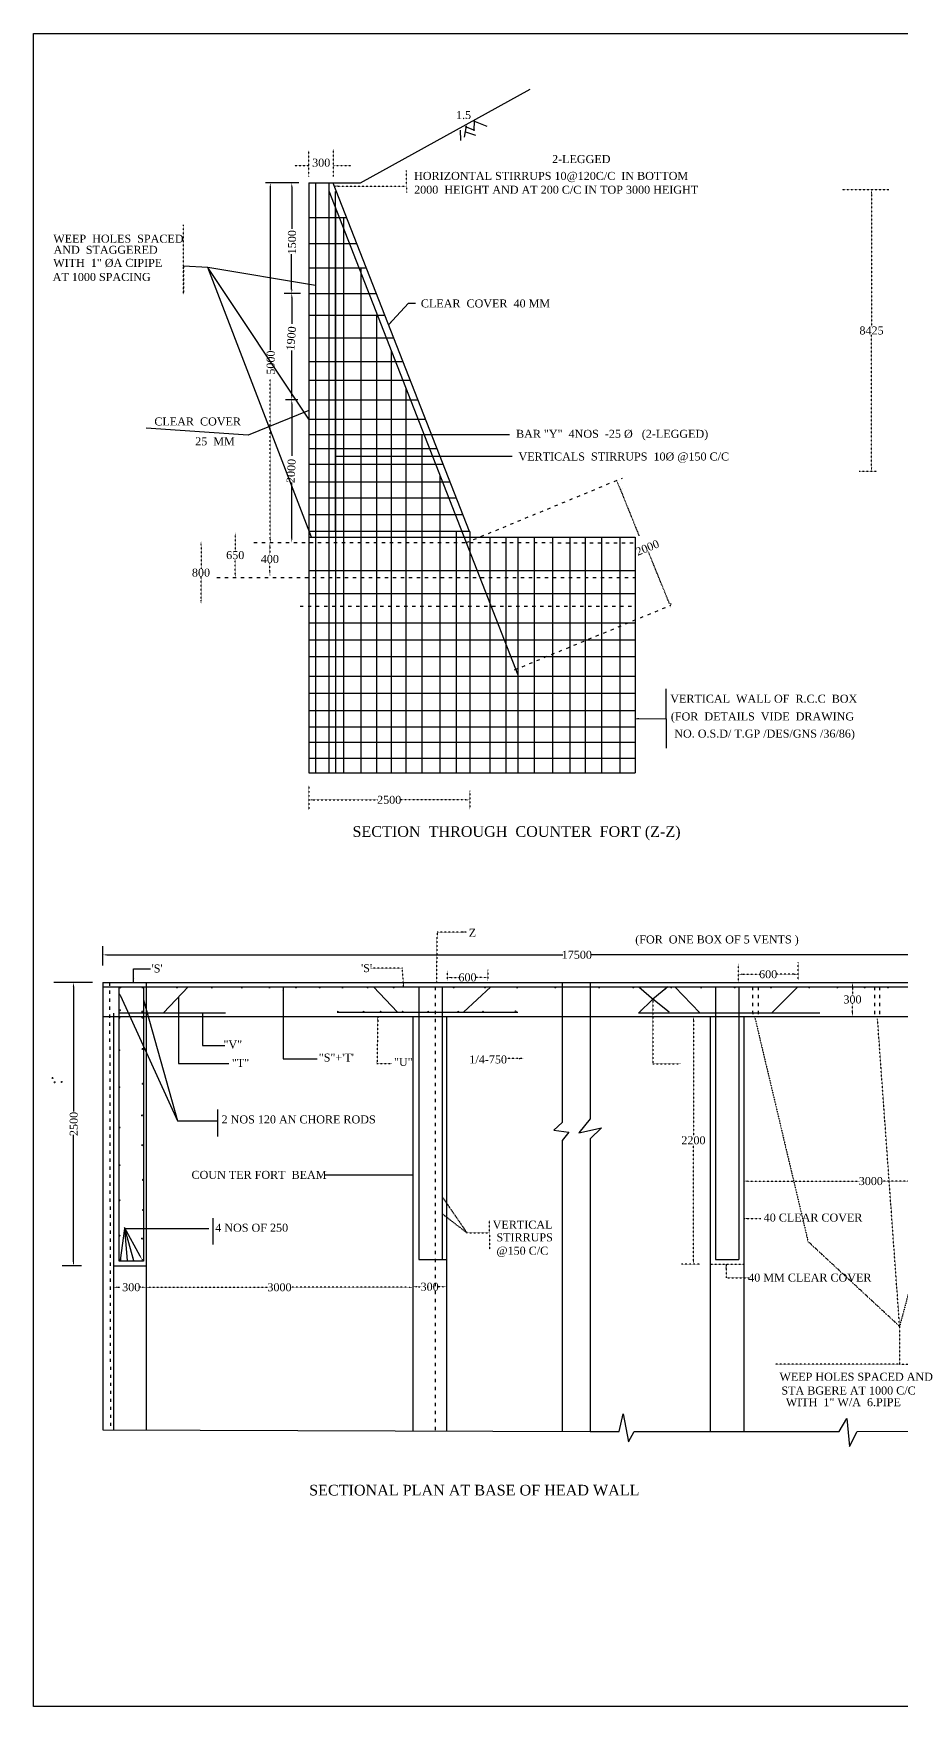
# Model space of a CAD drawing. Header units: millimetres. Extents: x 3362 to 91436, y -1719 to 61033.
# Drawn here: x 3362 to 35908, y -1686 to 61033 of the extents above; entities that cross this region are included whole.
import ezdxf

# ---------------------------------------------------------------- set-up
doc = ezdxf.new("R2010")
doc.units = ezdxf.units.MM
doc.header["$MEASUREMENT"] = 0
doc.linetypes.add('ACAD_ISO03W100', pattern=[30, 12, -18])
for name, color, linetype in [('DIM', 5, 'Continuous'), ('DWG.LINE', 10, 'Continuous'), ('HATCH', 2, 'Continuous'), ('TEXT', 7, 'Continuous')]:
    doc.layers.add(name, color=color, linetype=linetype)
doc.layers.add('DO LINE', color=3, linetype='Continuous', plot=False)
doc.styles.get("Standard").update_dxf_attribs({"font": 'TIMES.TTF', "height": 300})
doc.dimstyles.get("Standard").update_dxf_attribs({"dimtxt": 300, "dimasz": 150, "dimexe": 0.18, "dimexo": 0.0625, "dimgap": 0.09, "dimtad": 0, "dimtih": 1, "dimtoh": 1, "dimdec": 0, "dimzin": 0, "dimdsep": 46, "dimtxsty": 'Standard', "dimcen": 300, "dimclre": 256, "dimclrt": 4, "dimadec": 0, "dimazin": 0, "dimtfac": 1, "dimtdec": 0, "dimtofl": 0, "dimtmove": 0, "dimatfit": 3, "dimfxl": 5, "dimfxlon": 1, "dimtolj": 1, "dimtzin": 0, "dimarcsym": 0})

# ---------------------------------------------------------------- blocks, each defined once
blk = doc.blocks.new('*D4')
at = {"layer": 'Defpoints', "color": 0, "linetype": 'ACAD_ISO03W100', "ltscale": 0.2}
for p in [(12242, 41932), (12226, 40725), (12242, 40725)]:
    blk.add_point(p, dxfattribs=at)
at = {"layer": 'DIM', "lineweight": -2, "ltscale": 0.2}
blk.add_line((12231, 41932), (12226, 41932), dxfattribs=at)
at = {"layer": 'DIM', "color": 0, "linetype": 'ACAD_ISO03W100', "lineweight": -2, "ltscale": 0.2}
for p, q in [((12226, 41782), (12226, 41482)), ((12226, 40875), (12226, 41176))]:
    blk.add_line(p, q, dxfattribs=at)
at = {"layer": 'DIM', "linetype": 'ACAD_ISO03W100', "lineweight": -2, "ltscale": 0.2}
blk.add_line((12231, 40725), (12226, 40725), dxfattribs=at)
at = {"layer": 'DIM', "color": 0, "linetype": 'ACAD_ISO03W100', "ltscale": 0.2}
for points in [[(12201, 41782), (12251, 41782), (12226, 41932)], [(12201, 40875), (12251, 40875), (12226, 40725)]]:
    blk.add_solid(points, dxfattribs=at)
at = {"layer": 'DIM', "color": 4, "linetype": 'ACAD_ISO03W100', "ltscale": 0.2, "insert": (12226, 41329), "char_height": 300, "attachment_point": 5}
blk.add_mtext('\\A1;400', dxfattribs=at)
blk = doc.blocks.new('*D5')
at = {"layer": 'Defpoints', "color": 0, "linetype": 'ACAD_ISO03W100', "ltscale": 0.2}
for p in [(10928, 42309), (10928, 42309), (10928, 40643)]:
    blk.add_point(p, dxfattribs=at)
at = {"layer": 'DIM', "linetype": 'ACAD_ISO03W100', "lineweight": -2, "ltscale": 0.2}
blk.add_line((10928, 42309), (10928, 42309), dxfattribs=at)
at = {"layer": 'DIM', "color": 0, "linetype": 'ACAD_ISO03W100', "lineweight": -2, "ltscale": 0.2}
for p, q in [((10928, 42159), (10928, 41629)), ((10928, 40793), (10928, 41323))]:
    blk.add_line(p, q, dxfattribs=at)
at = {"layer": 'DIM', "lineweight": -2, "ltscale": 0.2}
blk.add_line((10928, 40643), (10928, 40643), dxfattribs=at)
at = {"layer": 'DIM', "color": 0, "linetype": 'ACAD_ISO03W100', "ltscale": 0.2}
for points in [[(10903, 42159), (10953, 42159), (10928, 42309)], [(10903, 40793), (10953, 40793), (10928, 40643)]]:
    blk.add_solid(points, dxfattribs=at)
at = {"layer": 'DIM', "color": 4, "linetype": 'ACAD_ISO03W100', "ltscale": 0.2, "insert": (10928, 41476), "char_height": 300, "attachment_point": 5}
blk.add_mtext('\\A1;650', dxfattribs=at)
blk = doc.blocks.new('*D6')
at = {"layer": 'Defpoints', "color": 0, "linetype": 'ACAD_ISO03W100', "ltscale": 0.2}
for p in [(9697, 41991), (9644, 39647), (9697, 39647)]:
    blk.add_point(p, dxfattribs=at)
at = {"layer": 'DIM', "lineweight": -2, "ltscale": 0.2}
blk.add_line((9649, 41991), (9644, 41991), dxfattribs=at)
at = {"layer": 'DIM', "color": 0, "linetype": 'ACAD_ISO03W100', "lineweight": -2, "ltscale": 0.2}
for p, q in [((9644, 41841), (9644, 40972)), ((9644, 39797), (9644, 40666))]:
    blk.add_line(p, q, dxfattribs=at)
at = {"layer": 'DIM', "linetype": 'ACAD_ISO03W100', "lineweight": -2, "ltscale": 0.2}
blk.add_line((9649, 39647), (9644, 39647), dxfattribs=at)
at = {"layer": 'DIM', "color": 0, "linetype": 'ACAD_ISO03W100', "ltscale": 0.2}
for points in [[(9619, 41841), (9669, 41841), (9644, 41991)], [(9619, 39797), (9669, 39797), (9644, 39647)]]:
    blk.add_solid(points, dxfattribs=at)
at = {"layer": 'DIM', "color": 4, "linetype": 'ACAD_ISO03W100', "ltscale": 0.2, "insert": (9644, 40819), "char_height": 300, "attachment_point": 5}
blk.add_mtext('\\A1;800', dxfattribs=at)
blk = doc.blocks.new('*D7')
at = {"layer": 'Defpoints', "color": 0, "linetype": 'ACAD_ISO03W100', "ltscale": 0.2}
for p in [(13681, 32344), (19718, 32302), (19718, 32302)]:
    blk.add_point(p, dxfattribs=at)
at = {"layer": 'DIM', "lineweight": -2, "ltscale": 0.2}
blk.add_line((13681, 32307), (13681, 32301), dxfattribs=at)
at = {"layer": 'DIM', "color": 0, "linetype": 'ACAD_ISO03W100', "lineweight": -2, "ltscale": 0.2}
for p, q in [((13831, 32302), (16269, 32302)), ((19568, 32302), (17130, 32302))]:
    blk.add_line(p, q, dxfattribs=at)
at = {"layer": 'DIM', "linetype": 'ACAD_ISO03W100', "lineweight": -2, "ltscale": 0.2}
blk.add_line((19718, 32302), (19718, 32302), dxfattribs=at)
at = {"layer": 'DIM', "color": 0, "linetype": 'ACAD_ISO03W100', "ltscale": 0.2}
for points in [[(13831, 32327), (13831, 32277), (13681, 32302)], [(19568, 32327), (19568, 32277), (19718, 32302)]]:
    blk.add_solid(points, dxfattribs=at)
at = {"layer": 'DIM', "color": 4, "linetype": 'ACAD_ISO03W100', "ltscale": 0.2, "insert": (16699, 32302), "char_height": 300, "attachment_point": 5}
blk.add_mtext('\\A1;2500', dxfattribs=at)
blk = doc.blocks.new('*D8')
at = {"layer": 'Defpoints', "color": 0, "linetype": 'ACAD_ISO03W100', "ltscale": 0.2}
for p in [(34707, 55176), (34783, 55176), (34738, 44615)]:
    blk.add_point(p, dxfattribs=at)
at = {"layer": 'DIM', "linetype": 'ACAD_ISO03W100', "lineweight": -2, "ltscale": 0.2}
blk.add_line((34778, 55176), (34783, 55176), dxfattribs=at)
at = {"layer": 'DIM', "color": 0, "linetype": 'ACAD_ISO03W100', "lineweight": -2, "ltscale": 0.2}
for p, q in [((34783, 55026), (34783, 50048)), ((34783, 44765), (34783, 49743))]:
    blk.add_line(p, q, dxfattribs=at)
at = {"layer": 'DIM', "lineweight": -2, "ltscale": 0.2}
blk.add_line((34778, 44615), (34783, 44615), dxfattribs=at)
at = {"layer": 'DIM', "color": 0, "linetype": 'ACAD_ISO03W100', "ltscale": 0.2}
for points in [[(34758, 55026), (34808, 55026), (34783, 55176)], [(34758, 44765), (34808, 44765), (34783, 44615)]]:
    blk.add_solid(points, dxfattribs=at)
at = {"layer": 'DIM', "color": 4, "linetype": 'ACAD_ISO03W100', "ltscale": 0.2, "insert": (34783, 49896), "char_height": 300, "attachment_point": 5}
blk.add_mtext('\\A1;8425', dxfattribs=at)
blk = doc.blocks.new('*D30')
at = {"layer": 'Defpoints', "color": 0, "ltscale": 0.2}
for p in [(5962, 26494), (41506, 26492), (41506, 26492)]:
    blk.add_point(p, dxfattribs=at)
at = {"layer": 'DIM', "lineweight": -2, "ltscale": 0.2}
for p, q in [((5962, 26494), (5962, 26492)), ((41506, 26492), (41506, 26492))]:
    blk.add_line(p, q, dxfattribs=at)
at = {"layer": 'DIM', "color": 0, "lineweight": -2, "ltscale": 0.2}
for p, q in [((6112, 26492), (23214, 26492)), ((41356, 26492), (24254, 26492))]:
    blk.add_line(p, q, dxfattribs=at)
at = {"layer": 'DIM', "color": 0, "ltscale": 0.2}
for points in [[(6112, 26517), (6112, 26467), (5962, 26492)], [(41356, 26517), (41356, 26467), (41506, 26492)]]:
    blk.add_solid(points, dxfattribs=at)
at = {"layer": 'DIM', "color": 4, "ltscale": 0.2, "insert": (23734, 26492), "char_height": 300, "attachment_point": 5}
blk.add_mtext('\\A1;17500', dxfattribs=at)
blk = doc.blocks.new('*D32')
at = {"layer": 'Defpoints', "color": 0, "linetype": 'ACAD_ISO03W100', "ltscale": 0.2}
for p in [(6358, 14043), (7586, 14031), (7586, 14031)]:
    blk.add_point(p, dxfattribs=at)
at = {"layer": 'DIM', "lineweight": -2, "ltscale": 0.2}
blk.add_line((6358, 14036), (6358, 14031), dxfattribs=at)
at = {"layer": 'DIM', "color": 0, "linetype": 'ACAD_ISO03W100', "lineweight": -2, "ltscale": 0.2}
for p, q in [((6508, 14031), (6601, 14031)), ((7436, 14031), (7343, 14031))]:
    blk.add_line(p, q, dxfattribs=at)
at = {"layer": 'DIM', "linetype": 'ACAD_ISO03W100', "lineweight": -2, "ltscale": 0.2}
blk.add_line((7586, 14031), (7586, 14031), dxfattribs=at)
at = {"layer": 'DIM', "color": 0, "linetype": 'ACAD_ISO03W100', "ltscale": 0.2}
for points in [[(6508, 14056), (6508, 14006), (6358, 14031)], [(7436, 14056), (7436, 14006), (7586, 14031)]]:
    blk.add_solid(points, dxfattribs=at)
at = {"layer": 'DIM', "color": 4, "linetype": 'ACAD_ISO03W100', "ltscale": 0.2, "insert": (6972, 14031), "char_height": 300, "attachment_point": 5}
blk.add_mtext('\\A1; 300', dxfattribs=at)
blk = doc.blocks.new('*D33')
at = {"layer": 'Defpoints', "color": 0, "linetype": 'ACAD_ISO03W100', "ltscale": 0.2}
for p in [(7586, 14031), (17588, 14029), (17588, 14029)]:
    blk.add_point(p, dxfattribs=at)
at = {"layer": 'DIM', "lineweight": -2, "ltscale": 0.2}
blk.add_line((7586, 14031), (7586, 14029), dxfattribs=at)
at = {"layer": 'DIM', "color": 0, "linetype": 'ACAD_ISO03W100', "lineweight": -2, "ltscale": 0.2}
for p, q in [((7736, 14029), (12160, 14029)), ((17438, 14029), (13013, 14029))]:
    blk.add_line(p, q, dxfattribs=at)
at = {"layer": 'DIM', "linetype": 'ACAD_ISO03W100', "lineweight": -2, "ltscale": 0.2}
blk.add_line((17588, 14029), (17588, 14029), dxfattribs=at)
at = {"layer": 'DIM', "color": 0, "linetype": 'ACAD_ISO03W100', "ltscale": 0.2}
for points in [[(7736, 14054), (7736, 14004), (7586, 14029)], [(17438, 14054), (17438, 14004), (17588, 14029)]]:
    blk.add_solid(points, dxfattribs=at)
at = {"layer": 'DIM', "color": 4, "linetype": 'ACAD_ISO03W100', "ltscale": 0.2, "insert": (12586, 14029), "char_height": 300, "attachment_point": 5}
blk.add_mtext('\\A1;3000', dxfattribs=at)
blk = doc.blocks.new('*D34')
at = {"layer": 'Defpoints', "color": 0, "linetype": 'ACAD_ISO03W100', "ltscale": 0.2}
for p in [(17588, 14029), (18844, 14050), (18844, 14003)]:
    blk.add_point(p, dxfattribs=at)
at = {"layer": 'DIM', "lineweight": -2, "ltscale": 0.2}
blk.add_line((17588, 14045), (17588, 14050), dxfattribs=at)
at = {"layer": 'DIM', "color": 0, "linetype": 'ACAD_ISO03W100', "lineweight": -2, "ltscale": 0.2}
for p, q in [((17738, 14050), (17901, 14050)), ((18694, 14050), (18531, 14050))]:
    blk.add_line(p, q, dxfattribs=at)
at = {"layer": 'DIM', "linetype": 'ACAD_ISO03W100', "lineweight": -2, "ltscale": 0.2}
blk.add_line((18844, 14045), (18844, 14050), dxfattribs=at)
at = {"layer": 'DIM', "color": 0, "linetype": 'ACAD_ISO03W100', "ltscale": 0.2}
for points in [[(17738, 14075), (17738, 14025), (17588, 14050)], [(18694, 14075), (18694, 14025), (18844, 14050)]]:
    blk.add_solid(points, dxfattribs=at)
at = {"layer": 'DIM', "color": 4, "linetype": 'ACAD_ISO03W100', "ltscale": 0.2, "insert": (18216, 14050), "char_height": 300, "attachment_point": 5}
blk.add_mtext('\\A1;300', dxfattribs=at)
blk = doc.blocks.new('*D35')
at = {"layer": 'Defpoints', "color": 0, "linetype": 'ACAD_ISO03W100', "ltscale": 0.2}
for p in [(29790, 25765), (32026, 25765), (32026, 25765)]:
    blk.add_point(p, dxfattribs=at)
at = {"layer": 'DIM', "lineweight": -2, "ltscale": 0.2}
blk.add_line((29790, 25765), (29790, 25765), dxfattribs=at)
at = {"layer": 'DIM', "color": 0, "linetype": 'ACAD_ISO03W100', "lineweight": -2, "ltscale": 0.2}
for p, q in [((29940, 25765), (30593, 25765)), ((31876, 25765), (31223, 25765))]:
    blk.add_line(p, q, dxfattribs=at)
at = {"layer": 'DIM', "linetype": 'ACAD_ISO03W100', "lineweight": -2, "ltscale": 0.2}
blk.add_line((32026, 25765), (32026, 25765), dxfattribs=at)
at = {"layer": 'DIM', "color": 0, "linetype": 'ACAD_ISO03W100', "ltscale": 0.2}
for points in [[(29940, 25790), (29940, 25740), (29790, 25765)], [(31876, 25790), (31876, 25740), (32026, 25765)]]:
    blk.add_solid(points, dxfattribs=at)
at = {"layer": 'DIM', "color": 4, "linetype": 'ACAD_ISO03W100', "ltscale": 0.2, "insert": (30908, 25765), "char_height": 300, "attachment_point": 5}
blk.add_mtext('\\A1;600', dxfattribs=at)
blk = doc.blocks.new('*D36')
at = {"layer": 'Defpoints', "color": 0, "linetype": 'ACAD_ISO03W100', "ltscale": 0.2}
for p in [(34069, 25454), (34069, 25454), (34069, 24182)]:
    blk.add_point(p, dxfattribs=at)
at = {"layer": 'DIM', "linetype": 'ACAD_ISO03W100', "lineweight": -2, "ltscale": 0.2}
blk.add_line((34069, 25454), (34069, 25454), dxfattribs=at)
at = {"layer": 'DIM', "color": 0, "linetype": 'ACAD_ISO03W100', "lineweight": -2, "ltscale": 0.2}
for p, q in [((34069, 25304), (34069, 24970)), ((34069, 24332), (34069, 24665))]:
    blk.add_line(p, q, dxfattribs=at)
at = {"layer": 'DIM', "lineweight": -2, "ltscale": 0.2}
blk.add_line((34069, 24182), (34069, 24182), dxfattribs=at)
at = {"layer": 'DIM', "color": 0, "linetype": 'ACAD_ISO03W100', "ltscale": 0.2}
for points in [[(34044, 25304), (34094, 25304), (34069, 25454)], [(34044, 24332), (34094, 24332), (34069, 24182)]]:
    blk.add_solid(points, dxfattribs=at)
at = {"layer": 'DIM', "color": 4, "linetype": 'ACAD_ISO03W100', "ltscale": 0.2, "insert": (34069, 24818), "char_height": 300, "attachment_point": 5}
blk.add_mtext('\\A1;300', dxfattribs=at)
blk = doc.blocks.new('*D37')
at = {"layer": 'Defpoints', "color": 0, "linetype": 'ACAD_ISO03W100', "ltscale": 0.2}
for p in [(18872, 25661), (20400, 25672), (20400, 25646)]:
    blk.add_point(p, dxfattribs=at)
at = {"layer": 'DIM', "lineweight": -2, "ltscale": 0.2}
blk.add_line((18872, 25650), (18872, 25645), dxfattribs=at)
at = {"layer": 'DIM', "color": 0, "linetype": 'ACAD_ISO03W100', "lineweight": -2, "ltscale": 0.2}
for p, q in [((19022, 25646), (19321, 25646)), ((20250, 25646), (19951, 25646))]:
    blk.add_line(p, q, dxfattribs=at)
at = {"layer": 'DIM', "linetype": 'ACAD_ISO03W100', "lineweight": -2, "ltscale": 0.2}
blk.add_line((20400, 25650), (20400, 25645), dxfattribs=at)
at = {"layer": 'DIM', "color": 0, "linetype": 'ACAD_ISO03W100', "ltscale": 0.2}
for points in [[(19022, 25670), (19022, 25620), (18872, 25646)], [(20250, 25670), (20250, 25620), (20400, 25646)]]:
    blk.add_solid(points, dxfattribs=at)
at = {"layer": 'DIM', "color": 4, "linetype": 'ACAD_ISO03W100', "ltscale": 0.2, "insert": (19636, 25646), "char_height": 300, "attachment_point": 5}
blk.add_mtext('\\A1;600', dxfattribs=at)
blk = doc.blocks.new('*D38')
at = {"layer": 'Defpoints', "color": 0, "linetype": 'ACAD_ISO03W100', "ltscale": 0.2}
for p in [(28107, 24182), (28107, 24182), (28104, 14896)]:
    blk.add_point(p, dxfattribs=at)
at = {"layer": 'DIM', "color": 0, "linetype": 'ACAD_ISO03W100', "lineweight": -2, "ltscale": 0.2}
for p, q in [((28107, 24032), (28106, 19692)), ((28105, 15046), (28106, 19387))]:
    blk.add_line(p, q, dxfattribs=at)
at = {"layer": 'DIM', "linetype": 'ACAD_ISO03W100', "lineweight": -2, "ltscale": 0.2}
blk.add_line((28107, 24182), (28107, 24182), dxfattribs=at)
at = {"layer": 'DIM', "lineweight": -2, "ltscale": 0.2}
blk.add_line((28104, 14896), (28104, 14896), dxfattribs=at)
at = {"layer": 'DIM', "color": 0, "linetype": 'ACAD_ISO03W100', "ltscale": 0.2}
for points in [[(28082, 24032), (28132, 24032), (28107, 24182)], [(28080, 15046), (28130, 15046), (28104, 14896)]]:
    blk.add_solid(points, dxfattribs=at)
at = {"layer": 'DIM', "color": 4, "linetype": 'ACAD_ISO03W100', "ltscale": 0.2, "insert": (28106, 19539), "char_height": 300, "attachment_point": 5}
blk.add_mtext('\\A1;2200', dxfattribs=at)
blk = doc.blocks.new('*D39')
at = {"layer": 'Defpoints', "color": 0, "linetype": 'ACAD_ISO03W100', "ltscale": 0.2}
for p in [(29994, 17986), (39518, 18010), (39518, 18010)]:
    blk.add_point(p, dxfattribs=at)
at = {"layer": 'DIM', "lineweight": -2, "ltscale": 0.2}
blk.add_line((29994, 18006), (29994, 18011), dxfattribs=at)
at = {"layer": 'DIM', "color": 0, "linetype": 'ACAD_ISO03W100', "lineweight": -2, "ltscale": 0.2}
for p, q in [((30144, 18010), (34330, 18010)), ((39368, 18010), (35183, 18010))]:
    blk.add_line(p, q, dxfattribs=at)
at = {"layer": 'DIM', "linetype": 'ACAD_ISO03W100', "lineweight": -2, "ltscale": 0.2}
blk.add_line((39518, 18010), (39518, 18011), dxfattribs=at)
at = {"layer": 'DIM', "color": 0, "linetype": 'ACAD_ISO03W100', "ltscale": 0.2}
for points in [[(30144, 18036), (30144, 17986), (29994, 18010)], [(39368, 18036), (39368, 17986), (39518, 18010)]]:
    blk.add_solid(points, dxfattribs=at)
at = {"layer": 'DIM', "color": 4, "linetype": 'ACAD_ISO03W100', "ltscale": 0.2, "insert": (34756, 18010), "char_height": 300, "attachment_point": 5}
blk.add_mtext('\\A1;3000', dxfattribs=at)

msp = doc.modelspace()

# ---------------------------------------------------------------- linework, layer by layer
at = {"layer": 'DIM', "ltscale": 0.2}
for p, q in [((12247, 55428.5), (12241.8, 55428.5)), ((12242, 55278.5), (12242, 49162)), ((13052.3, 55428.5), (13047.1, 55428.5)), ((13047.3, 55278.5), (13047.3, 53707.5)), ((13040, 51438.6), (13040, 52759.5)), ((13042.3, 51288.6), (13047.5, 51288.6)), ((13052.3, 51288.6), (13047.1, 51288.6)), ((13047.3, 51138.6), (13047.3, 50143.8)), ((13047.3, 47454.2), (13047.3, 49143.3)), ((13042.3, 47304.2), (13047.5, 47304.2)), ((13047.3, 47304.2), (13047.5, 47304.2)), ((13047.3, 47154.2), (13047.3, 45205.5)), ((13047.3, 42105.6), (13047.3, 44194.6)), ((25455.3, 43962.6), (25460.1, 43964.6)), ((13047.3, 41955.6), (13047.1, 41955.6)), ((4868, 25453.6), (4862.8, 25453.6)), ((4863, 25303.6), (4863, 20621.5)), ((6628, 24954.4), (8758, 20266.5)), ((10261, 20699), (10261, 19686.5)), ((4863, 14979.5), (4863, 19741.5)), ((7360.9, 15198), (6774, 16273.5)), ((4868, 14829.5), (4862.8, 14829.5))]:
    msp.add_line(p, q, dxfattribs=at)
at = {"layer": 'DIM', "linetype": 'ACAD_ISO03W100', "ltscale": 0.2}
for p, q in [((12242, 42082.2), (12242, 48077.5)), ((25284.4, 44138.9), (26066.1, 42201.3)), ((12247, 41932.2), (12241.8, 41932.2)), ((27202.8, 39669.7), (26417.1, 41605.7)), ((27254.2, 39530.7), (27259.4, 39530.7))]:
    msp.add_line(p, q, dxfattribs=at)
for points in [[(13680.8, 55675.1), (13680.8, 56635.6)], [(14616.2, 55670.6), (14616.2, 56701.3)], [(13680.8, 56074.5), (13161.5, 56074.5)], [(14616.2, 56086.5), (15261.4, 56086.5)], [(17345.4, 55312.2), (17345.4, 55066)], [(35431.6, 55176.3), (33679.7, 55176.3)], [(8989.7, 52303.3), (8989.7, 51261.5), (8989.7, 52303.3), (8989.7, 53857.2)], [(34968.8, 44614.8), (34314.3, 44614.8)], [(13680.8, 32832.8), (13680.8, 31924.7)], [(19717.9, 32637), (19717.9, 31952.4)], [(18872.5, 25896), (18872.5, 25528.5)], [(20399.5, 25926.5), (20399.5, 25513.5)], [(29790, 25453.6), (29790, 26153.5)], [(32026.5, 25551.5), (32026.5, 26216.5)], [(26589.2, 24828.8), (26589.2, 22403), (27639, 22403)], [(30399, 24182), (32402, 15748), (35835.5, 12566.5), (35835.5, 11150), (31180, 11150)], [(35835.5, 12566.5), (35007, 24093)], [(38943, 24182), (35835.5, 12566.5)], [(19614.6, 16074.2), (20459.5, 16074.2), (20459.5, 16547.5)], [(20459.5, 16074.2), (20459.5, 15457.5)], [(28350.5, 14896.5), (27663.5, 14896.5)], [(35835.5, 11150), (37108, 11150)]]:
    msp.add_lwpolyline(points, dxfattribs=at)
at = {"layer": 'DIM', "ltscale": 0.2}
for points in [[(13312.8, 55428.5), (12056.2, 55428.5)], [(13372, 51288.6), (12763.6, 51288.6)], [(13269.9, 47304.2), (12809, 47304.2)], [(27077.4, 35342.3), (27077.4, 36463)], [(27077.4, 35342.3), (27077.4, 34238.5)], [(5962, 26089), (5962, 26823)], [(5576.5, 25453.6), (4125, 25453.6)], [(8758, 20266.5), (10261, 20266.5)], [(10087.5, 16619), (10087.5, 15632.5)], [(6794, 16236.8), (9935.5, 16236.8)], [(5167, 14829.5), (4435.5, 14829.5)]]:
    msp.add_lwpolyline(points, dxfattribs=at)
at = {"layer": 'DIM', "linetype": 'ACAD_ISO03W100', "ltscale": 0.2}
for points in [[(12217, 55278.5), (12267, 55278.5), (12242, 55428.5)], [(25257.3, 44127.9), (25303.6, 44146.7), (25224.1, 44276.3)], [(12217, 42082.2), (12267, 42082.2), (12242, 41932.2)], [(27234.2, 39680.7), (27284.2, 39680.7), (27259.2, 39530.7)]]:
    msp.add_solid(points, dxfattribs=at)
at = {"layer": 'DIM', "ltscale": 0.2}
for points in [[(13022.3, 55278.5), (13072.3, 55278.5), (13047.3, 55428.5)], [(13022.3, 51438.6), (13072.3, 51438.6), (13047.3, 51288.6)], [(13022.3, 51138.6), (13072.3, 51138.6), (13047.3, 51288.6)], [(13022.3, 47454.2), (13072.3, 47454.2), (13047.3, 47304.2)], [(13022.3, 47154.2), (13072.3, 47154.2), (13047.3, 47304.2)], [(13022.3, 42105.6), (13072.3, 42105.6), (13047.3, 41955.6)], [(4838, 25303.6), (4888, 25303.6), (4863, 25453.6)], [(6605.3, 24944.1), (6566, 25091), (6650.8, 24964.8)], [(7382.8, 15210), (7432.7, 15066.3), (7338.9, 15186)], [(4838, 14979.5), (4888, 14979.5), (4863, 14829.5)]]:
    msp.add_solid(points, dxfattribs=at)
at = {"layer": 'DO LINE', "linetype": 'ACAD_ISO03W100', "ltscale": 10}
for points in [[(19584.8, 41945.1), (25441.1, 44366)], [(11625.7, 41946.7), (25918.2, 41943.5)], [(10236.6, 40643.5), (25918.2, 40640.3)], [(13360.3, 39561.2), (25918.2, 39558)], [(21402.9, 37179.6), (27259.2, 39600.5)], [(6215, 25453.6), (6249.7, 8682.6)], [(18424.5, 25293.5), (18424.5, 8627)], [(30322, 25293.5), (30327.5, 24182)], [(30529.5, 25293.5), (30535, 24182)], [(34892, 25293.5), (34897.5, 24182)], [(35082.5, 25293.5), (35088, 24182)]]:
    msp.add_lwpolyline(points, dxfattribs=at)
at = {"layer": 'DWG.LINE', "ltscale": 0.2}
for p, q in [((15620.9, 55428.5), (21983.8, 58942.3)), ((13680.8, 54135), (15096.7, 54135)), ((13680.8, 53158.9), (15478.6, 53158.9)), ((13680.8, 52249.2), (15834.4, 52249.2)), ((13680.8, 51288.6), (16210.2, 51288.6)), ((13680.8, 50473.8), (16528.9, 50473.8)), ((13680.8, 49625.1), (16861, 49625.1)), ((13680.8, 48739.2), (17207.5, 48739.2)), ((13680.8, 48031.9), (17484.2, 48031.9)), ((13680.8, 47304.2), (17768.9, 47304.2)), ((13680.8, 46568.5), (18056.7, 46568.5)), ((13680.8, 45996.3), (18280.5, 45996.3)), ((13680.8, 45476.9), (18483.7, 45476.9)), ((13680.8, 44885.2), (18715.2, 44885.2)), ((13680.8, 44222.3), (18974.5, 44222.3)), ((13680.8, 43628.6), (19206.8, 43628.6)), ((13680.8, 42996.8), (19454, 42996.8)), ((13680.8, 42378.4), (19695.9, 42378.4)), ((13680.8, 42155.7), (25918.2, 42155.7)), ((13680.8, 40896.9), (25918.2, 40896.9)), ((13680.8, 40032.7), (25918.2, 40032.7)), ((13680.8, 38939.2), (25918.2, 38939.2)), ((13680.8, 38306.2), (25918.2, 38306.2)), ((13680.8, 37673.1), (25918.2, 37673.1)), ((13680.8, 36939.4), (25918.2, 36939.4)), ((13680.8, 36939.4), (25918.2, 36939.4)), ((13680.8, 36306.3), (25918.2, 36306.3)), ((13680.8, 36306.3), (25918.2, 36306.3)), ((13680.8, 35655.8), (25918.2, 35655.8)), ((13680.8, 35655.8), (25918.2, 35655.8)), ((13680.8, 35037.1), (25918.2, 35037.1)), ((13680.8, 35037.1), (25903.5, 35037.1)), ((13680.8, 34461.6), (25918.2, 34461.6)), ((13680.8, 34461.6), (25918.2, 34461.6)), ((13680.8, 33865.8), (25719.3, 33865.8)), ((13680.8, 33865.8), (25918.2, 33865.8)), ((13680.8, 33313.3), (25918.2, 33313.3)), ((6358, 24300.5), (6358, 8682.3)), ((6566, 15022.5), (7488.5, 15016))]:
    msp.add_line(p, q, dxfattribs=at)
for points in [[(13680.8, 55428.5), (13680.8, 33313.3)], [(13680.8, 55428.5), (15620.9, 55428.5)], [(13931, 55428.5), (13930.6, 33313.3)], [(14437.7, 55428.5), (14437.7, 33296.5)], [(14590.7, 55428.5), (19695.9, 42378.4)], [(14437.7, 55132.5), (21517.3, 36993.9)], [(14681.5, 54507.8), (14681.5, 33313.3)], [(14986.5, 54124.8), (14986.5, 33313.3)], [(15630.2, 52239), (15630.2, 33313.3)], [(16222.2, 50463.7), (16222.2, 33313.3)], [(16779.3, 49133.1), (16779.3, 33313.3)], [(17317.8, 47753.4), (17317.8, 33313.3)], [(17923.8, 45986.1), (17923.8, 33313.3)], [(18596.8, 44476.4), (18596.8, 33313.3)], [(19212.3, 42368.2), (19212.3, 33313.3)], [(19717.9, 42368.2), (19717.9, 33313.3)], [(20470.4, 42155.7), (20470.4, 33313.3)], [(21075.5, 42155.7), (21075.5, 33313.3)], [(21517.3, 42155.7), (21517.3, 33313.3)], [(22131.9, 42155.7), (22131.9, 33313.3)], [(22823.4, 42155.7), (22823.4, 33313.3)], [(23466.8, 42155.7), (23466.8, 33313.3)], [(24043.1, 42155.7), (24043.1, 33313.3)], [(24660.1, 42155.7), (24660.1, 33313.3)], [(25351.6, 42155.7), (25351.6, 33313.3)], [(25918.2, 42155.7), (25918.2, 33313.3)], [(13680.8, 33313.3), (25918.2, 33313.3)], [(5961, 25453.6), (41483.4, 25453.6)], [(5961, 25293.5), (41256.5, 25293.5)], [(5962, 25453.6), (5962, 8683.5)], [(6566, 25293.5), (6566, 15022.5)], [(7488.5, 25293.5), (7488.5, 15011.5)], [(7585.5, 25453.6), (7585.5, 8678.7)], [(9167.5, 25293.5), (8237, 24323)], [(16111, 25293.5), (17006.5, 24346)], [(17814, 25293.5), (17814, 15068.5)], [(18685.5, 25293.5), (18685.5, 15068.5)], [(19488.5, 24346), (20505, 25293.5)], [(23184, 25453.6), (23184, 20204)], [(24230, 25453.6), (24230, 20340.5)], [(27411.5, 25293.5), (28350.5, 24322)], [(28933, 25293.5), (28933, 15071.5)], [(29803, 25293.5), (29803, 15066.5)], [(31042.5, 24322), (32025.5, 25293.5)], [(5961, 24182), (40955, 24182)], [(6566, 24323), (10567.5, 24323)], [(14755, 24346), (21523.5, 24346)], [(17587.5, 24182), (17587.5, 8649.1)], [(18844.5, 24182), (18844.5, 8645.4)], [(26048, 24322), (32839.5, 24322)], [(28734, 24182), (28734, 8629.5)], [(29994.5, 24182), (29994.5, 8629.5)], [(23184, 20204), (22871, 19922), (23435.5, 19851.5), (23184, 19530)], [(24230, 20340.5), (23805, 19816), (24660.5, 20010), (24230, 19599.5)], [(23184, 19530), (23184, 8627)], [(24230, 19599.5), (24230, 8627)], [(17814, 15068.5), (18844.5, 15068.5)], [(28933, 15071.5), (29803, 15066.5)], [(6358, 14829.5), (7585.5, 14829.5)], [(5962, 8683.5), (24230, 8629.5), (25326, 8629.5), (25474.5, 9290), (25676.5, 8239), (25879, 8629.5), (33575, 8629.5), (33858, 9114.5), (33952.5, 8063.5), (34249, 8629.5), (41615, 8630.5)]]:
    msp.add_lwpolyline(points, dxfattribs=at)
at = {"layer": 'DWG.LINE', "ltscale": 0.2, "const_width": 30.5}
for points in [[(4054.2, 21872.5, 1), (4099.8, 21872.5, 1)], [(4132.2, 21716.5, 1), (4177.8, 21716.5, 1)], [(4395.2, 21729, 1), (4440.8, 21729, 1)]]:
    msp.add_lwpolyline(points, format="xyb", close=True, dxfattribs=at)
at = {"layer": 'DWG.LINE', "linetype": 'ACAD_ISO03W100', "ltscale": 0.2}
msp.add_lwpolyline([(28734, 14896.5), (29994.5, 14896.5)], dxfattribs=at)
at = {"layer": 'HATCH', "ltscale": 0.2}
for p, q in [((19859.7, 57756.8), (20355.9, 57559.4)), ((19888.9, 57768.9), (19878.3, 57382.5)), ((19361.3, 57410), (19371.3, 57015.1)), ((19589.9, 57569.7), (19508.8, 57143.9)), ((19550.4, 57550.8), (19900.6, 57404.9)), ((19557.1, 57339.6), (19938.2, 57214.3))]:
    msp.add_line(p, q, dxfattribs=at)
at = {"layer": 'HATCH', "ltscale": 0.2, "const_width": 30.5}
for points in [[(6594.2, 25270.8, 1), (6639.8, 25270.8, 1)], [(7426.2, 25270.8, 1), (7471.8, 25270.8, 1)], [(8724.8, 25270.8, 1), (8770.2, 25270.8, 1)], [(10026.2, 25270.8, 1), (10071.8, 25270.8, 1)], [(11151.8, 25270.8, 1), (11197.2, 25270.8, 1)], [(12190.2, 25270.8, 1), (12235.8, 25270.8, 1)], [(13182.2, 25270.8, 1), (13227.8, 25270.8, 1)], [(14071.2, 25270.8, 1), (14116.8, 25270.8, 1)], [(14926.2, 25270.8, 1), (14971.8, 25270.8, 1)], [(15865.2, 25270.8, 1), (15910.8, 25270.8, 1)], [(16844.8, 25270.8, 1), (16890.2, 25270.8, 1)], [(19096.8, 25270.8, 1), (19142.2, 25270.8, 1)], [(20269.2, 25270.8, 1), (20314.8, 25270.8, 1)], [(21475.2, 25270.8, 1), (21520.8, 25270.8, 1)], [(22903.2, 25270.8, 1), (22948.8, 25270.8, 1)], [(24549.8, 25270.8, 1), (24595.2, 25270.8, 1)], [(25827.8, 25270.8, 1), (25873.2, 25270.8, 1)], [(27249.8, 25270.8, 1), (27295.2, 25270.8, 1)], [(28374.2, 25270.8, 1), (28419.8, 25270.8, 1)], [(29627.8, 25270.8, 1), (29673.2, 25270.8, 1)], [(30992.2, 25270.8, 1), (31037.8, 25270.8, 1)], [(32424.2, 25270.8, 1), (32469.8, 25270.8, 1)], [(33482.8, 25270.8, 1), (33528.2, 25270.8, 1)], [(34501.8, 25270.8, 1), (34547.2, 25270.8, 1)], [(35375.8, 25270.8, 1), (35421.2, 25270.8, 1)], [(6559.3, 24136.1, 1), (6604.8, 24136.1, 1)], [(6582.8, 24417.8, 1), (6628.2, 24417.8, 1)], [(7418.2, 24364.2, 1), (7463.8, 24364.2, 1)], [(7424.6, 24143, 1), (7470.1, 24143, 1)], [(14752.4, 24356.6, 1), (14797.9, 24356.6, 1)], [(15716.4, 24356.6, 1), (15761.9, 24356.6, 1)], [(16356.4, 24356.6, 1), (16401.9, 24356.6, 1)], [(17181.4, 24356.6, 1), (17226.9, 24356.6, 1)], [(18136.9, 24356.6, 1), (18182.4, 24356.6, 1)], [(19265.9, 24356.6, 1), (19311.4, 24356.6, 1)], [(20193.9, 24356.6, 1), (20239.4, 24356.6, 1)], [(21417.8, 24371.8, 1), (21463.2, 24371.8, 1)], [(6559.3, 22916.1, 1), (6604.8, 22916.1, 1)], [(7427.8, 22961.5, 1), (7473.3, 22961.5, 1)], [(6559.3, 21533.1, 1), (6604.8, 21533.1, 1)], [(7435.8, 21660.5, 1), (7481.3, 21660.5, 1)], [(7410.2, 20473.8, 1), (7455.8, 20473.8, 1)], [(6566, 20019, 1), (6611.5, 20019, 1)], [(7417, 19357.5, 1), (7462.5, 19357.5, 1)], [(6566, 18609, 1), (6611.5, 18609, 1)], [(7443, 18058.5, 1), (7488.5, 18058.5, 1)], [(6566, 17294.5, 1), (6611.5, 17294.5, 1)], [(7443.2, 16932.9, 1), (7488.7, 16932.9, 1)], [(6566, 15964, 1), (6611.5, 15964, 1)], [(7412.2, 15857.2, 1), (7457.8, 15857.2, 1)], [(6599.2, 15070.9, 1), (6644.7, 15070.9, 1)], [(7428.7, 15053.4, 1), (7474.2, 15053.4, 1)]]:
    msp.add_lwpolyline(points, format="xyb", close=True, dxfattribs=at)
at = {"layer": 'TEXT', "lineweight": 30, "ltscale": 0.2}
msp.add_lwpolyline([(3362.5, 61033), (91435.7, 61033), (91435.7, -1686.4), (3362.5, -1686.4)], close=True, dxfattribs=at)

# ---------------------------------------------------------------- texts
at = {"layer": 'DIM', "linetype": 'ACAD_ISO03W100', "ltscale": 0.2, "insert": (13811.4, 56338.6), "char_height": 300, "width": 328.069, "attachment_point": 1}
msp.add_mtext('300', dxfattribs=at)
at = {"layer": 'DIM', "color": 4, "ltscale": 0.2, "char_height": 300, "attachment_point": 5}
for s, insert, rotation in [('\\A1;1500', (13055.9, 53205.9), 90), ('\\A1;1900', (13027.4, 49601), 85.429679), ('\\A1;2000', (13025.3, 44632.3), 86.991808), ('\\A1;2500', (4874.9, 20153.5), 90)]:
    msp.add_mtext(s, dxfattribs=dict(at, insert=insert, rotation=rotation))
at = {"layer": 'DIM', "color": 4, "linetype": 'ACAD_ISO03W100', "ltscale": 0.2, "char_height": 300}
for s, insert, attachment_point, rotation in [('\\A1;5000', (12258.1, 48693.6), 5, 89.890604), ('\\A1;2000', (25960.8, 41585.8), 4, 22.088012)]:
    msp.add_mtext(s, dxfattribs=dict(at, insert=insert, attachment_point=attachment_point, rotation=rotation))
at = {"layer": 'TEXT', "linetype": 'ACAD_ISO03W100', "ltscale": 0.2, "attachment_point": 1}
for s, insert, char_height, width in [('1.5', (19203.8, 58125.6), 300, 363.936), ('2-LEGGED ', (22805.3, 56474.1), 300, 363.936), ('HORIZONTAL STIRRUPS 10@120C/C  IN BOTTOM', (17634.4, 55843.7), 300, 13282.266), ('2000  HEIGHT AND AT 200 C/C IN TOP 3000 HEIGHT', (17634.4, 55324.6), 300, 13282.266), ('WEEP  HOLES  SPACED', (4105.2, 53489.9), 300, 5099.442), ('AND  STAGGERED', (4117.3, 53073), 300, 5357.908), ('AT 1000 SPACING  ', (4083.1, 52054.5), 300, 6640.635), ('WITH  1" %%CA CIPIPE', (4103.2, 52583.3), 300, 6978.144), ('CLEAR  COVER  40 MM', (17887.4, 51062.9), 300, 5719.835), ('CLEAR  COVER ', (7895.5, 46637.2), 300, 4173.786), ('25  MM', (9425.4, 45893.5), 300, 1775.978), ('BAR "Y"  4NOS  -25 %%C   (2-LEGGED)', (21456.4, 46174.9), 300, 8656.673), ('VERTICALS  STIRRUPS  10%%C @150 C/C', (21547.1, 45324.4), 300, 8319.174), ('VERTICAL  WALL OF  R.C.C  BOX ', (27237.2, 36245.6), 300, 10802.772), ('(FOR  DETAILS  VIDE  DRAWING', (27258.7, 35580.4), 300, 9943.608), ('NO. O.S.D/ T.GP /DES/GNS /36/86)', (27387.6, 34936.6), 300, 7709.783), ('SECTION  THROUGH  COUNTER  FORT (Z-Z)', (15324.1, 31315.5), 400, 15078.881), ('Z', (19683.2, 27472.5), 300, 363.936), ('(FOR  ONE BOX OF 5 VENTS )', (25923.6, 27220.1), 300, 7171.703), ("'S'", (7790.6, 26131.6), 300, 363.936), ("'S'", (15643.6, 26144.6), 300, 363.936), ('"V" ', (10488.1, 23283.1), 300, 363.936), ('"T"', (10803.1, 22591.6), 300, 363.936), ('"S"+\'T\'', (14059.6, 22792.1), 300, 363.936), ('"U" ', (16881.1, 22630.6), 300, 363.936), ('1/4-750', (19705.6, 22722.1), 300, 363.936), ('2 NOS 120 AN CHORE RODS ', (10415.5, 20473.5), 300, 6627.283), ('COUN TER FORT  BEAM ', (9289.6, 18395.1), 300, 5460.742), ('VERTICAL', (20580.1, 16527.6), 300, 5363.303), ('STIRRUPS\\P@150 C/C ', (20720.1, 16052.1), 300, 6855.278), ('40 MM CLEAR COVER ', (30160.1, 14543.6), 300, 5774.111), ('WEEP HOLES SPACED AND', (31331.6, 10828.1), 300, 7367.963), ('STA BGERE AT 1000 C/C ', (31403.2, 10309.7), 300, 8750.162), ('WITH  1" W/A  6.PIPE', (31570.1, 9872.6), 300, 5763.177), ('SECTIONAL PLAN AT BASE OF HEAD WALL', (13698.6, 6626), 400, 15078.881)]:
    msp.add_mtext(s, dxfattribs=dict(at, insert=insert, char_height=char_height, width=width))
at = {"layer": 'TEXT', "linetype": 'ACAD_ISO03W100', "ltscale": 0.2, "char_height": 300, "attachment_point": 1}
for s, insert in [('4 NOS OF 250', (10178.6, 16413.1)), ('40 CLEAR COVER ', (30739.6, 16793.1))]:
    msp.add_mtext(s, dxfattribs=dict(at, insert=insert))

# ---------------------------------------------------------------- dimensions: what is measured, and where the dimension line sits
at = {"layer": 'DIM', "linetype": 'ACAD_ISO03W100', "ltscale": 0.2}
for base, p1, p2, text, picture, middle in [((34782.8, 55176.3), (34738.1, 44614.8), (34706.8, 55176.3), '8425', '*D8', (34782.8, 49895.6)), ((10927.9, 42308.8), (10927.9, 40643.4), (10927.9, 42308.8), '650', '*D5', (10927.9, 41476.1)), ((9643.8, 39647.2), (9696.7, 41991.2), (9696.7, 39647.2), '800', '*D6', (9643.8, 40819.2)), ((12225.7, 40725.5), (12242, 41932.2), (12242, 40725.5), '400', '*D4', (12225.7, 41328.9)), ((34069.5, 25453.6), (34069.5, 24182), (34069.5, 25453.6), '300', '*D36', (34069.5, 24817.8))]:
    dim = msp.add_linear_dim(base=base, p1=p1, p2=p2, angle=90, text=text, dimstyle='Standard', dxfattribs=at)
    dim.commit()
    dim.dimension.update_dxf_attribs({"geometry": picture, "text_midpoint": middle})
for base, p1, p2, text, picture, middle in [((19717.9, 32301.7), (13680.8, 32343.6), (19717.9, 32301.7), '2500', '*D7', (16699.3, 32301.7)), ((20399.5, 25645.5), (18872.5, 25661), (20399.5, 25671.5), '600', '*D37', (19636, 25645.5)), ((32026.5, 25765), (29790, 25765), (32026.5, 25765), '600', '*D35', (30908.2, 25765)), ((39518.5, 18010.5), (29994.5, 17985.5), (39518.5, 18010.5), '3000', '*D39', (34756.5, 18010.5)), ((7585.5, 14031), (6358, 14043), (7585.5, 14031), ' 300', '*D32', (6971.8, 14031)), ((17587.5, 14029), (7585.5, 14031), (17587.5, 14029), '3000', '*D33', (12586.5, 14029)), ((18844.5, 14050), (17587.5, 14029), (18844.5, 14003), '300', '*D34', (18216, 14050))]:
    dim = msp.add_linear_dim(base=base, p1=p1, p2=p2, text=text, dimstyle='Standard', dxfattribs=at)
    dim.commit()
    dim.dimension.update_dxf_attribs({"geometry": picture, "text_midpoint": middle})
at = {"layer": 'DIM', "ltscale": 0.2}
dim = msp.add_linear_dim(base=(41506.5, 26492), p1=(5962, 26494), p2=(41506.5, 26492), text='17500', dimstyle='Standard', dxfattribs=at)
dim.commit()
dim.dimension.update_dxf_attribs({"geometry": '*D30', "text_midpoint": (23734.2, 26492)})
at = {"layer": 'DIM', "linetype": 'ACAD_ISO03W100', "ltscale": 0.2}
dim = msp.add_aligned_dim(p1=(28104.5, 14896.5), p2=(28107, 24182), distance=0, text='2200', dimstyle='Standard', dxfattribs=at)
dim.commit()
dim.dimension.update_dxf_attribs({"geometry": '*D38', "text_midpoint": (28105.7, 19539.2)})

# ---------------------------------------------------------------- leaders
for points in [[(14636.2, 55312.2), (17345.4, 55312.2), (17345.4, 55895.7)], [(19597.5, 27347.5), (18494.5, 27347.5), (18468.5, 25453.6)], [(17240, 25293.5), (17193.5, 25992), (16008.5, 25999)], [(16271, 24182), (16241.5, 22422.5), (16799.5, 22413)], [(21720.5, 22601.5), (21088.5, 22601.5)], [(18685.5, 17422), (19616.5, 16071.5)], [(18685.5, 16789), (19614.6, 16074.2)], [(29994.5, 16607.5), (30630, 16607.5)], [(29329.5, 14896.5), (29329.5, 14382.5), (30186, 14382.5)]]:
    msp.add_leader(points, dimstyle='Standard', override={"dimgap": 0.09, "dimtad": 0}, dxfattribs=at)
at = {"layer": 'DIM', "ltscale": 0.2}
for points in [[(14681.5, 54135), (14681.5, 55111.2)], [(14681.5, 53158.9), (14681.5, 54135)], [(14681.5, 52249.2), (14681.5, 53225.3)], [(13931, 51586.7), (9900.6, 52256.9), (8989.7, 52303.3)], [(13680.8, 46568.5), (9900.6, 52256.9)], [(13785.2, 42155.7), (9900.6, 52256.9)], [(14681.5, 51288.6), (14681.5, 52264.7)], [(14681.5, 50473.8), (14681.5, 51450)], [(16673.1, 50105.3), (17422.9, 50921.4), (17680.9, 50926.2)], [(14681.5, 49625.1), (14681.5, 50601.2)], [(14681.5, 48739.2), (14681.5, 49715.3)], [(14681.5, 48031.9), (14681.5, 49008.1)], [(14681.5, 47304.2), (14681.5, 48280.3)], [(14681.5, 46568.5), (14681.5, 47544.7)], [(13680.8, 46898.2), (11417.8, 45970.4), (7590.9, 46238)], [(14681.5, 45996.3), (14681.5, 46972.5)], [(14681.5, 45476.9), (14681.5, 46453)], [(14681.5, 44885.2), (14681.5, 45861.3)], [(18280.5, 45996.3), (21209.6, 45996.3)], [(14681.5, 44222.3), (14681.5, 45198.4)], [(14670.2, 45184.1), (18076.3, 45184.1)], [(14975.2, 45186.6), (18381.3, 45186.6)], [(15618.9, 45185.8), (19024.9, 45185.8)], [(16211, 45187.4), (19617, 45187.4)], [(16768, 45187.4), (20174, 45187.4)], [(17306.5, 45188.5), (20712.5, 45188.5)], [(17908.4, 45185.3), (21314.5, 45185.3)], [(14681.5, 43628.6), (14681.5, 44604.8)], [(14681.5, 42996.8), (14681.5, 43972.9)], [(14681.5, 42378.4), (14681.5, 43354.5)], [(25918.2, 35352), (27077.4, 35342.3)], [(7117, 25453.6), (7117, 25973), (7747, 25973)], [(12723, 25293.5), (12723, 22588.5), (13999.5, 22588.5)], [(26057.5, 25293.5), (26621, 24801)], [(27145.5, 25293.5), (26589.2, 24828.8)], [(7488.5, 24808.5), (8758, 20266.5)], [(8804.2, 24914.6), (8804.2, 22415), (10688, 22415)], [(26041.5, 24312.5), (26589.2, 24828.8)], [(27200, 24340), (26589.2, 24828.8)], [(9698, 24323), (9698, 23092.5), (10538.5, 23092.5)], [(17600.5, 18232), (14277, 18232)], [(6621.9, 15048.1), (6794, 16236.8)], [(7127.9, 15018.5), (6794, 16236.8)], [(6884.9, 15020.3), (6794, 16236.8)]]:
    msp.add_leader(points, dimstyle='Standard', override={"dimgap": 0.09, "dimtad": 0}, dxfattribs=at)

doc.saveas('drawing.dxf')
